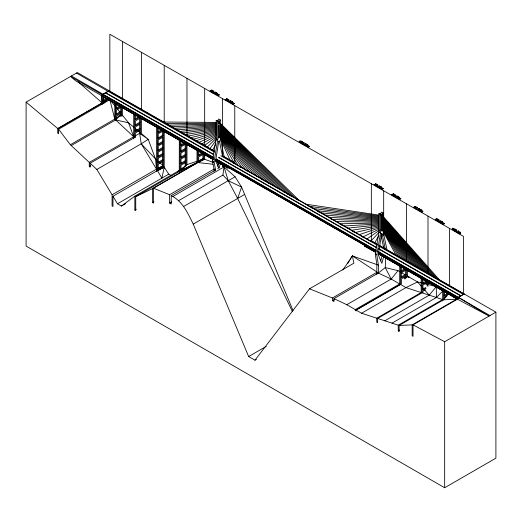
<?xml version="1.0" encoding="UTF-8"?>
<svg xmlns="http://www.w3.org/2000/svg" width="522" height="522" viewBox="0 0 522 522"><rect width="100%" height="100%" fill="white"/><g stroke="black" fill="none" stroke-linecap="round" stroke-linejoin="round"><path stroke-width="0.78" d="M456.013 230.62L456.476 230.006M454.349 229.36L454.682 230.868M456.959 231.677L456.809 231.957A0.698 0.405 60 0 1 456.515 231.996C454.342 230.313 457.494 228.401 456.946 231.683M452.952 228.473A0.652 0.378 60 0 0 452.62 228.127L452.209 228.29L452.437 229.608L452.463 228.414M452.437 228.629L452.946 228.721M452.959 228.714L453.24 230.072L453.37 228.806M218.711 141.416L219.344 141.051M381.523 234.469L382.111 233.947L385.256 248.726L383.677 247.833L381.067 235.526M455.301 229.967C454.264 227.122 454.799 232.949 455.314 229.961M385.745 257.522L385.256 267.584L391.2 279.068L405.966 287.596L443.55 299.817L457.461 299.191L489.068 316.091L458.342 297.331L377.915 251.363M292.464 311.621L237.64 198.471L228.258 180.703L222.92 175.072L224.023 166.949L222.444 166.042L222.685 164.508M454.342 229.367L454.434 229.014M365.1 244.374L364.95 245.314L228.382 167.255L228.532 166.316L228.532 167.17L365.1 245.229L365.1 244.374L216.186 159.21M214.033 171.366L214.033 169.076L212.454 160.972L216.186 138.93L216.186 120.445L218.711 121.9L218.711 123.355M214.033 169.076L215.612 169.983L214.033 169.076L169.624 194.719L169.624 203.104L171.203 204.011L171.203 195.626L215.612 169.983L214.033 161.872L217.765 139.831L217.765 120.628L218.711 118.99L220.291 119.89L220.291 138.369L224.023 156.104M218.738 141.273L215.612 160.959L227.944 168.006L228.832 167.497L228.832 166.146L227.944 166.655L227.944 168.006M376.845 274.37L376.845 264.426L375.266 253.933L378.998 232.003L378.998 213.518L381.523 214.953L381.843 216.597L382.156 214.594L383.102 212.95L381.523 212.056L380.577 213.7L380.577 232.89L376.845 254.821L378.424 265.313L378.424 272.98L334.015 298.617L334.015 301.579L332.436 300.685L332.436 297.99L376.845 272.347L391.2 279.068L398.025 270.677L405.085 274.755M458.218 298.643L457.513 299.158L378.424 253.907L381.549 234.319M133.691 138.872L133.691 114.135L134.572 114.644L134.572 137.593L90.162 163.236L96.831 169.461L112.086 194.784L112.086 205.962L112.974 206.471L112.974 196.252L157.383 170.616L164.215 167.138L161.905 178.119L141.24 143.824L139.635 133.338L139.635 130.272M380.688 260.935L382.182 255.623M383.761 256.517L381.843 263.342L378.424 255.154L379.794 254.364M218.757 137.958L219.344 137.443L219.188 124.595L218.711 125.195L218.757 137.965M219.305 123.212L219.344 121.535L220.291 119.89M217.674 166.374L219.031 162.003M217.602 168.319L219.031 168.012L220.617 162.903M237.64 198.471L241.582 187.085L235.089 176.762L224.023 166.949L222.444 166.042M213.459 158.375L70.509 76.493L75.762 80.871L213.25 159.354M103.134 96.413L103.01 103.617L102.123 103.102L57.714 128.745M456.698 298.499L456.574 299.23L412.165 324.873L399.141 325.454L399.141 331.463L398.253 330.961L398.253 325.167L442.663 299.53M212.774 150.14L215.743 143.804M463.399 294.408L458.342 297.331L457.461 299.191L413.046 324.834L413.046 336.305L412.165 335.796L412.165 324.873M219.305 123.199L218.711 123.368M374.548 243.278L378.809 235.494M454.421 229.021L454.949 228.897L455.478 229.7M347.678 263.506L349.388 260.739M350.242 259.356L352.376 255.897L376.806 264.576M342.863 270.018L352.376 255.897L378.424 272.98L385.256 267.584L398.025 270.677M210.04 148.581L216.428 139.779M405.614 276.928L404.158 278.494L405.046 279.009L406.501 277.436L406.501 275.936L401.438 278.852L401.438 284.066M171.203 195.626C182.693 201.251 187.861 213.276 193.231 224.114L248.655 356.539L254.977 360.187L309.5 288.823L353.909 263.186L352.376 255.897M384.825 320.802L429.234 295.165L436.294 286.578L428.882 284.744L428.882 282.298M457.618 232.916L457.344 232.14L457.559 232.832M399.141 325.454L443.55 299.817L448.431 294.023L444.431 296.333L444.431 291.224M370.777 241.242L379.37 231.977M107.545 99.382L103.891 103.102L103.891 101.901L108.322 99.343M392.009 323.138L436.418 297.501L442.676 291.172M207.306 147.015L216.428 138.043M71.246 145.56L115.656 119.923L121.058 114.723M228.832 166.988L228.231 167.379L364.8 245.438M177.35 171.901L179.261 170.479L134.852 196.122L134.852 210.027L135.733 210.536L135.733 196.631L180.142 170.994L186.974 164.606L196.911 161.278M159.164 169.154L157.383 170.616L157.442 127.649M112.974 196.252L117.496 203.756L121.456 206.046L134.852 196.122M204.572 145.455L216.141 136.868M181.121 169.102L186.086 165.435L186.086 162.296L181.03 165.22L181.03 170.329L180.142 169.826M116.289 118.005L120.712 114.833L120.712 113.294M366.959 238.945L379.54 230.228M103.643 101.849L105.535 100.563M96.831 169.461L141.24 143.824L148.228 139.289L155.615 159.301L156.496 169.141L112.086 194.784M197.022 150.271L196.964 162.981L152.554 188.625L152.554 202.627L153.435 203.13L153.435 188.201L201.153 160.567M71.397 75.977L103.01 94.234L108.067 91.311L214.47 152.13M201.838 143.889L216.604 135.348M379.559 245.47L495.9 312.149L495.9 458.166L444.659 487.75L26.1 246.097L26.1 102.129L77.341 72.551L214.124 150.91M108.954 90.802L102.123 94.743L102.123 104.589M108.191 91.383L108.824 91.017L214.398 151.36M103.643 100.518L107.434 98.325M108.322 98.834L103.891 101.385L103.891 96.975M108.954 100.185L58.601 129.254L58.601 133.71L57.714 133.201L57.714 128.516L102.123 102.873L101.229 95.219M114.827 103.291L114.768 119.094L134.572 137.593M115.597 103.865L114.768 103.323L115.597 103.865L115.597 119.956M116.289 108.034L120.08 105.842M120.908 106.39L116.484 108.941L116.484 103.865M116.289 114.057L120.712 111.499L120.712 107.212M121.541 112.047L116.484 114.964L116.484 109.966L121.541 107.043L121.541 112.047L120.712 111.499M58.601 129.254L70.359 144.738L114.768 119.094L110.038 100.452M135.205 118.846L139.002 116.654M139.883 117.163L135.459 119.721L135.459 115.369M135.205 124.941L139.635 122.383L140.516 122.898L140.516 117.933L135.459 120.856L135.459 125.815L140.516 122.898M135.205 131.035L139.635 128.484L140.516 128.993L140.516 123.916L135.459 126.839L135.459 131.909L140.516 128.993M90.162 163.236L90.162 167.125L89.282 166.616L89.282 162.407L133.691 136.771L128.556 122.8L122.481 115.297L120.432 116.419M135.205 135.89L139.635 133.338L148.228 139.289L141.403 133.567L141.403 118.585M156.496 127.172L156.496 171.536M89.282 166.616L90.671 165.813M158.016 131.883L161.807 129.691M162.694 130.2L158.27 132.758L158.27 127.681M158.016 137.978L162.44 135.42L163.327 135.935L163.327 130.859L158.27 133.782L158.27 138.852L163.327 135.935M158.016 144.072L162.44 141.521L163.327 142.03L163.327 136.953L158.27 139.876L158.27 144.946L163.327 142.03M158.016 150.166L162.44 147.615L163.327 148.124L163.327 143.054L158.27 145.971L158.27 151.047L163.327 148.124M179.314 140.15L179.261 172.025M180.142 140.686L180.142 170.994L196.964 162.981M158.016 156.267L162.44 153.709L163.327 154.218L163.327 149.148L158.27 152.065L158.27 157.142L163.327 154.218M180.775 144.927L184.573 142.734M185.454 143.243L181.03 145.801L181.03 140.686M158.016 162.362L162.44 159.804L163.327 160.319L163.327 155.243L158.27 158.166L158.27 163.236L163.327 160.319M180.775 151.06L185.206 148.502L186.086 149.011L186.086 143.902L181.03 146.819L181.03 151.928L186.086 149.011M157.866 168.541L162.44 165.905L163.327 166.414L163.327 161.337L158.27 164.26L158.27 169.337L163.327 166.414M180.775 157.194L185.206 154.636L186.086 155.145L186.086 150.036L181.03 152.953L181.03 158.062L186.086 155.145M158.27 170.355L163.327 167.588M197.845 150.806L197.845 162.557L212.924 164.247M180.775 163.327L185.206 160.769L186.086 161.278L186.086 156.163L181.03 159.086L181.03 164.195L186.086 161.278M198.477 155.047L202.275 152.855M203.156 153.364L198.732 155.915L198.732 150.806M117.496 203.756L168.73 174.172L171.379 175.699M180.775 169.461L183.94 167.634M181.03 170.329L182.928 169.232M198.477 161.181L202.908 158.623L203.789 159.132L203.789 154.016L198.732 156.939L198.732 162.048L203.789 159.132M121.456 206.046L125.691 203.606M215.612 160.959L228.003 167.973M134.852 210.027L136.242 209.224M152.554 202.627L153.944 201.818M172.782 196.533L224.023 166.949L228.258 180.703L241.582 187.085L293.005 310.492M233.889 163.223L234.769 162.714L234.769 105.659M215.553 159.575L228.068 166.733L228.701 166.368L228.701 167.386L228.068 167.751L215.553 160.6M234.013 163.301L234.646 162.936L222.124 155.778M169.624 203.104L171.738 201.883M178.511 200.709L222.92 175.072M183.848 206.347L235.089 176.762M193.231 224.114L244.466 194.53M365.393 244.205L364.513 244.714L364.513 246.064L375.696 252.309M370.457 241.281L371.338 240.772L376.819 243.904M370.581 241.36L371.214 240.994L377.471 244.57M364.513 246.064L375.768 252.159M384.492 249.307L385.125 248.942M332.436 300.685L334.55 299.465M399.728 266.044L399.669 284.81L355.26 310.453L355.26 309.598L399.669 283.961M400.609 266.553L400.557 284.47L356.148 310.114L356.148 310.962L355.26 310.453M248.655 356.539L266.2 346.406M401.19 270.82L404.981 268.634M405.868 269.143L401.438 271.701L401.438 266.592M334.015 298.617L346.784 304.711L391.2 279.068M254.977 360.187L256.387 359.371M401.19 276.954L405.614 274.402L406.501 274.911L406.501 269.802L401.438 272.719L401.438 277.834L406.501 274.911M408.837 277.547L408.837 276.817L407.382 276.928L407.382 269.757M421.169 278.396L421.169 292.535L376.753 318.179L361.557 313.239L356.148 310.114M361.557 313.239L405.966 287.596L417.528 281.939L421.267 282.865M422.109 278.872L422.05 292.829L377.641 318.466L377.641 322.661L376.753 322.159L376.753 318.179M422.683 283.146L426.481 280.953M427.361 281.462L422.937 284.014L422.937 278.905M422.683 289.279L425.848 287.452M426.096 288.327L422.937 290.147L422.937 285.038L427.994 282.115L427.994 286.5M425.463 289.71L422.937 291.172L422.937 292.698M443.602 291.191L443.55 299.817M444.183 295.459L447.974 293.273M446.754 296.02L444.431 297.357L444.431 298.767M398.253 330.961L399.65 330.152M464.286 293.899L457.461 297.84L457.461 299.191L378.548 253.725L457.585 299.008M378.424 252.668L457.585 297.912L458.218 297.599M458.218 297.547L379.181 252.374L378.548 252.739L378.548 253.653L457.585 298.936L458.218 298.571M413.046 324.834L444.659 341.734L495.9 312.149M180.142 170.994L197.342 162.251M158.838 167.986L162.688 166.074M197.845 162.557L204.676 159.288L213.505 162.479M135.733 196.631L152.554 188.625M363.162 236.779L379.318 229.073M453.292 228.525L452.959 228.466M199.104 142.323L216.532 134.291M196.363 140.764L216.48 133.286M198.438 160.763L203.025 159.223M359.371 234.606L379.233 227.951M193.629 139.198L216.434 132.307M456.026 230.62L456.606 231.735L456.463 230.013M190.895 137.638L216.395 131.355M355.58 232.44L379.168 226.9M188.161 136.072L216.362 130.415M185.427 134.513L216.336 129.495M351.782 230.274L379.116 225.895M182.693 132.947L216.31 128.588M179.959 131.387L216.291 127.681M347.991 228.101L379.129 224.923M177.226 129.821L216.317 126.787M174.492 128.262L216.297 125.9M344.2 225.935L379.089 223.977M171.758 126.696L216.284 125.019M169.024 125.136L216.271 124.145M340.403 223.768L379.102 223.051M166.29 123.57L216.291 123.27M163.549 122.011L216.278 122.402M336.612 221.596L379.116 222.137M332.814 219.429L379.089 221.237M329.023 217.263L379.102 220.349M325.232 215.097L379.109 219.462M453.174 228.519L453.429 228.584A0.672 0.385 60 0 1 453.762 228.93L454.036 230.541M321.435 212.924L379.122 218.587M317.644 210.757L379.096 217.713M313.846 208.591L379.109 216.845M310.055 206.418L379.116 215.984M306.264 204.252L379.122 215.123M408.837 276.817L407.003 276.125L407.891 276.634M115.656 119.923L128.556 122.8L133.939 127.309M425.006 283.785L427.25 284.34M377.641 318.466L398.253 325.167M217.185 163.81L218.653 164.339M453.357 228.806L453.768 229.249M309.5 288.823L332.436 297.99M153.435 188.201L169.624 194.719M456.398 231.931L456.522 231.99A0.698 0.405 60 0 0 456.822 231.951M380.577 213.7L382.156 214.594M381.099 217.282L382.156 217.876L382.156 230.515L381.68 231.109L381.523 218.242L382.156 217.876M378.998 232.003L380.577 232.89M382.156 234.11L381.099 233.517L382.143 234.019M375.768 252.087L364.637 245.81L364.637 244.792L365.269 244.427L376.401 250.782M375.266 253.933L376.845 254.821M376.845 264.426L378.424 265.313M217.765 120.628L219.344 121.535M216.186 138.93L217.765 139.831M219.305 140.894L222.444 155.667L234.769 162.714M379.559 245.764L464.162 294.121L463.529 294.48L378.926 246.13M220.291 137.534L234.182 163.053L370.75 241.112M220.799 155.745L377.413 245.262M239.435 166.551L240.851 167.36M245.803 170.192L247.219 171.04M261.372 179.092L262.788 179.901M264.908 181.114L266.324 181.956M267.74 182.733L269.156 183.542M283.309 191.626L284.718 192.435M286.846 193.649L288.261 194.497M289.677 195.267L291.087 196.076M296.046 198.908L298.166 200.122M308.783 206.19L310.192 207.032M311.608 207.808L313.024 208.617M317.976 211.449L320.103 212.663M330.713 218.725L332.129 219.573M339.913 223.984L342.041 225.197M352.65 231.266L354.066 232.114M361.85 236.525L363.971 237.738M105.698 92.681L213.896 154.466M218.848 157.298L376.545 247.435M378.665 248.648L461.03 295.778M213.681 154.708L105.379 92.864M218.633 157.54L376.479 247.761M378.607 248.974L460.717 295.909M103.01 94.234L213.511 157.39M216.31 158.988L375.827 250.168M213.387 157.611L102.88 94.449L102.253 94.815L102.253 95.839M249.346 178.713L250.762 179.522M271.283 191.254L272.699 192.063M293.22 203.789L294.636 204.598M315.157 216.33L316.573 217.139M334.263 227.246L335.679 228.055M337.095 228.864L338.51 229.673M356.2 239.787L357.616 240.596M359.025 241.405L360.441 242.215M457.461 297.664L458.342 298.173L458.342 297.331L489.956 315.582M230.822 168.319L232.238 169.128M234.365 170.342L236.486 171.555M237.901 172.364L240.733 173.983M242.854 175.196L244.27 176.005M245.686 176.814L247.806 178.028M249.222 178.837L251.343 180.051M252.759 180.86L254.175 181.669M256.302 182.883L258.423 184.096M259.839 184.899L261.959 186.113M264.791 187.731L266.207 188.54M267.623 189.349L269.743 190.563M271.159 191.372L273.28 192.585M274.696 193.394L276.112 194.204M278.233 195.417L280.36 196.631M281.776 197.44L283.896 198.654M286.728 200.272L288.144 201.081M289.553 201.89L291.681 203.104M293.096 203.913L295.217 205.126M296.633 205.936L298.049 206.745M300.17 207.958L302.29 209.172M303.706 209.981L305.833 211.188M307.249 211.997L310.075 213.615M311.49 214.425L313.618 215.638M315.027 216.447L317.154 217.661M318.57 218.47L319.986 219.279M322.107 220.493L324.227 221.706M325.643 222.516L327.77 223.729M329.18 224.538L332.012 226.156M333.428 226.966L339.091 230.202M340.507 231.011L341.917 231.82M344.044 233.034L346.164 234.248M347.58 235.057L349.701 236.264M351.117 237.073L353.949 238.691M355.365 239.5L357.485 240.714M358.901 241.523L361.022 242.737M362.438 243.546L376.336 251.473M457.461 298.173L457.924 298.44M215.364 160.561L228.068 167.823M102.181 96.061L213.387 159.621L102.123 96.094M212.454 160.972L214.033 161.872M459.027 232.655L458.433 232.323L458.44 231.344L459.014 232.662M459.882 233.399C462.101 235.298 458.799 229.171 459.654 233.027L459.889 233.915M454.042 230.535L453.775 229.249M380.577 214.412L381.523 214.953M378.998 213.518L379.944 214.066M216.186 120.445L217.132 120.993M217.765 121.352L218.711 121.9M76.453 73.06L108.067 91.311M437.684 287.381L439.074 288.19M440.464 288.992L442.552 290.193M407.382 276.079L417.528 281.939L421.254 286.147M405.105 277.215L405.992 277.73M346.784 304.711L355.26 309.598M454.747 230.959L455.073 231.155A0.698 0.405 60 0 0 455.36 231.122L455.484 229.693M422.794 211.123L422.931 211.495L421.828 212.16L422.605 211.26L421.026 211.704L421.835 210.823L419.995 211.103L421.528 210.542A0.672 0.385 0 0 1 421.991 210.666L422.331 211.012A0.652 0.378 0 0 1 422.794 211.123M103.01 103.617L78.026 81.778M26.1 102.129L57.714 128.516M156.802 160.293L141.24 143.824M157.99 161.285L162.733 165.259M135.733 128.817L139.922 132.327M453.031 296L456.574 299.23M70.359 144.738L89.282 162.407M220.291 123.322L298.675 199.913M220.291 124.164L294.878 197.747M220.291 124.999L291.087 195.58M220.291 125.835L287.296 193.408M220.291 126.67L283.498 191.241M220.291 127.505L279.707 189.075M220.291 128.34L275.916 186.909M220.291 129.175L272.119 184.736M220.291 130.011L268.328 182.57M220.291 130.846L264.53 180.403M383.102 216.382L439.185 279.551M422.318 287.348L429.234 295.165M383.102 217.217L436.783 278.18M383.102 218.052L434.382 276.804M220.291 131.688L260.739 178.23M383.102 218.894L431.981 275.433M383.102 219.729L429.573 274.057M383.102 220.565L427.172 272.686M220.291 132.523L256.948 176.064M383.102 221.4L424.771 271.31M383.102 222.235L422.37 269.939M383.102 223.07L419.962 268.569M220.291 133.358L253.15 173.898M110.351 100.302L114.951 105.992M115.975 107.251L120.067 112.308M383.102 223.905L417.561 267.192M383.102 224.741L415.16 265.822M220.291 134.193L249.359 171.725M383.102 225.576L412.758 264.445M383.102 226.417L410.357 263.075M220.291 135.028L245.562 169.559M383.102 227.253L407.95 261.698M383.102 228.088L405.548 260.328M220.291 135.864L241.771 167.392M383.102 228.923L403.147 258.951M164.215 167.138L168.73 174.172M383.102 229.758L400.746 257.581M220.291 136.699L237.98 165.22M383.102 230.593L398.345 256.204M383.102 212.95L383.102 231.429L395.937 254.834M216.082 161.931L219.031 168.012M220.291 138.369L230.391 160.887M383.102 231.429L386.835 249.053M234.182 163.053L234.332 163.81M436.294 286.578L436.418 297.501M463.399 293.762L463.399 236.335L109.835 34.25L109.835 91.304M459.889 233.399L459.882 233.921M458.342 297.331L458.342 298.173M457.585 297.912L457.585 298.923M453.24 229.06L453.24 230.072M449.494 228.388L449.494 285.443M444.659 341.734L444.659 487.75M442.663 289.384L442.663 300.979M427.994 216.101L427.994 273.156M427.107 282.343L427.107 285.991M407.95 276.308L407.95 277.032M406.501 203.815L406.501 260.87M405.614 270.018L405.614 274.402M383.677 190.765L383.677 235.866M383.677 246.24L383.677 247.826M371.338 183.718L371.338 240.772M228.068 166.733L228.068 167.751M222.444 98.612L222.444 155.667M204.676 88.459L204.676 145.514M204.676 154.629L204.676 159.288M202.908 154.244L202.908 158.623M186.974 78.339L186.974 135.394M186.974 144.705L186.974 164.606M185.206 144.124L185.206 148.502M185.206 150.258L185.206 154.636M185.206 156.391L185.206 160.769M185.206 161.794L185.206 166.172M164.215 65.328L164.215 122.383M164.215 130.97L164.215 168.645M162.44 131.074L162.44 135.42M162.44 137.169L162.44 141.521M162.44 143.263L162.44 147.615M162.44 149.364L162.44 153.709M162.44 155.458L162.44 159.804M162.44 161.552L162.44 165.905M141.403 52.291L141.403 109.346M140.516 134.037L140.516 130.017L135.459 132.934L135.459 137.762M139.635 118.135L139.635 122.383M139.635 124.132L139.635 128.484M122.481 41.479L122.481 98.534M122.429 107.173L122.429 116.034M121.541 115.923L121.541 113.065L116.484 115.988L116.484 119.558M417.593 207.723L417.548 207.873A0.666 0.385 0 0 1 417.261 208.069C414.801 209.955 415.238 206.255 417.593 207.723M439.093 220.01L439.048 220.16A0.666 0.385 0 0 1 438.754 220.356C436.301 222.242 436.731 218.542 439.093 220.01M216.115 92.583L215.997 92.818A0.79 0.457 0 0 1 215.632 92.981L213.85 93.014L214.549 93.666L213.315 92.955L215.769 92.655L214.979 92.107A0.692 0.398 0 0 1 215.423 92.1L216.115 92.583M304.195 142.917L304.078 143.159A0.79 0.457 0 0 1 303.719 143.322L301.938 143.348L302.63 144.007L301.403 143.296L303.856 142.995L303.067 142.447A0.692 0.398 0 0 1 303.504 142.434L304.195 142.917M395.454 195.078L395.343 195.313A0.79 0.457 0 0 1 394.978 195.482L393.197 195.509L393.895 196.161L392.661 195.45L395.115 195.156L394.325 194.608A0.692 0.398 0 0 1 394.762 194.595L395.454 195.078M397.627 196.331L397.516 196.566A0.79 0.457 0 0 1 397.151 196.735L395.369 196.761L396.067 197.42L394.834 196.703L397.288 196.409L396.498 195.861A0.692 0.398 0 0 1 396.935 195.848L397.627 196.331M217.204 93.36C215.305 95.487 215.162 92.498 217.204 93.36M230.802 101.124C228.904 103.252 228.76 100.263 230.802 101.124M232.251 101.96C230.378 104.08 230.235 101.098 232.251 101.96M306.016 144.111C304.137 146.238 304 143.25 306.016 144.111M307.465 144.953C305.566 147.08 305.422 144.092 307.465 144.953M379.703 186.23C377.83 188.351 377.68 185.362 379.703 186.23M381.151 187.065C379.253 189.192 379.109 186.21 381.151 187.065M398.723 197.107C396.857 199.221 396.694 196.246 398.723 197.107M419.447 208.944C417.548 211.077 417.404 208.089 419.447 208.944M420.902 209.779C419.022 211.906 418.879 208.917 420.902 209.779M440.946 221.23C439.048 223.364 438.898 220.375 440.946 221.23M442.395 222.065C440.496 224.199 440.353 221.211 442.395 222.065M416.549 208.187L415.466 208.18L416.549 208.187M438.043 220.473L436.966 220.467L438.043 220.473M217.504 93.366L216.33 94.247L215.253 94.097A0.698 0.405 0 0 1 215.136 93.823L216.578 92.955L217.504 93.366M231.102 101.131L229.928 102.012L228.851 101.862A0.698 0.405 0 0 1 228.734 101.588L230.176 100.72L231.102 101.131M232.551 101.966L231.376 102.847L230.3 102.697A0.698 0.405 0 0 1 230.189 102.423L231.624 101.555L232.551 101.966M306.316 144.124L305.142 145.005L304.065 144.855A0.698 0.405 0 0 1 303.948 144.581L305.383 143.713L306.316 144.124M307.765 144.959L306.59 145.84L305.514 145.69A0.698 0.405 0 0 1 305.396 145.416L306.832 144.548L307.765 144.959M380.003 186.237L378.828 187.117L377.752 186.967A0.698 0.405 0 0 1 377.634 186.693L379.076 185.825L380.003 186.237M381.452 187.072L380.277 187.953L379.2 187.803A0.698 0.405 0 0 1 379.083 187.528L380.525 186.661L381.452 187.072M399.023 197.12L397.849 197.995L396.772 197.851A0.698 0.405 0 0 1 396.655 197.57L398.097 196.703L399.023 197.12M419.747 208.957L418.572 209.837L417.496 209.687A0.698 0.405 0 0 1 417.385 209.407L418.82 208.546L419.747 208.957M421.195 209.792L420.021 210.673L418.944 210.523A0.698 0.405 0 0 1 418.833 210.249L420.269 209.381L421.195 209.792M441.247 221.243L440.072 222.124L438.995 221.974A0.698 0.405 0 0 1 438.878 221.693L440.314 220.832L441.247 221.243M442.695 222.078L441.521 222.959L440.444 222.809A0.698 0.405 0 0 1 440.327 222.535L441.762 221.667L442.695 222.078M226.45 99.526L225.7 99.806L225.171 99.271A0.776 0.45 0 0 0 225.067 99.526L226.117 100.002L227.396 99.252A0.666 0.385 0 0 0 227.442 98.939L226.992 98.638A0.731 0.418 0 0 0 226.457 98.619C228.121 99.363 226.15 98.926 226.45 99.526M301.664 142.513L300.907 142.8L300.385 142.265A0.776 0.45 0 0 0 300.28 142.519L301.331 142.989L302.603 142.245A0.666 0.385 0 0 0 302.656 141.932L302.205 141.632A0.731 0.418 0 0 0 301.664 141.606C303.132 142.186 301.638 142.043 301.664 142.513M375.351 184.631L374.594 184.912L374.072 184.383A0.776 0.45 0 0 0 373.967 184.631L375.018 185.108L376.297 184.357A0.666 0.385 0 0 0 376.342 184.044L375.892 183.744A0.731 0.418 0 0 0 375.357 183.724C376.819 184.305 375.331 184.155 375.351 184.631M211.86 90.88L211.456 91.298A0.933 0.542 0 0 1 211.005 91.396L210.092 91.089A0.763 0.444 0 0 1 210.02 90.835L211.325 91.102L211.482 90.737L210.647 90.397L211.782 89.947L212.708 90.482L211.142 90.41L211.86 90.88M227.52 99.911C228.421 101.124 229.047 98.808 227.52 99.911M376.421 185.016C377.315 186.237 377.948 183.914 376.421 185.016M213.27 91.728L212.598 92.218L211.567 91.924A0.835 0.483 0 0 1 211.56 91.598L212.793 90.9L213.87 91.148A0.666 0.385 0 0 1 213.903 91.448L213.244 91.043L212.35 91.291A0.75 0.431 0 0 1 212.904 91.343L213.27 91.728M415.512 207.319L414.84 207.808L413.809 207.508A0.835 0.483 0 0 1 413.809 207.182L415.036 206.49L416.112 206.738A0.666 0.385 0 0 1 416.145 207.032L415.492 206.627L414.592 206.875A0.75 0.431 0 0 1 415.153 206.927L415.512 207.319M437.012 219.605L436.333 220.095L435.309 219.801A0.835 0.483 0 0 1 435.302 219.468L436.529 218.777L437.612 219.025A0.666 0.385 0 0 1 437.645 219.318L436.986 218.914L436.092 219.162A0.75 0.431 0 0 1 436.646 219.214L437.012 219.605M227.2 99.859L228.049 100.413A1.618 0.933 0 0 1 227.572 100.602L226.541 100.237A0.652 0.378 0 0 0 226.574 100.524L226.966 100.753A0.816 0.47 0 0 0 227.488 100.805L228.923 99.97A0.848 0.489 0 0 0 228.675 99.578L227.2 99.859M376.101 184.964L376.949 185.519A1.618 0.933 0 0 1 376.473 185.715L375.442 185.343A0.652 0.378 0 0 0 375.475 185.636L375.866 185.858A0.816 0.47 0 0 0 376.382 185.91L377.824 185.075A0.848 0.489 0 0 0 377.576 184.684L376.101 184.964M219.299 94.945L218.137 95.741L218.848 94.789L217.335 95.278L218.144 94.397L216.304 94.684L217.837 94.123A0.672 0.385 0 0 1 218.3 94.241L218.633 94.586A0.652 0.378 0 0 1 219.103 94.704L219.299 94.945M234.345 103.545L233.184 104.341L233.96 103.434L232.381 103.878L233.19 102.997L231.35 103.284L232.884 102.723A0.672 0.385 0 0 1 233.347 102.841L233.68 103.186A0.652 0.378 0 0 1 234.15 103.304L234.345 103.545M309.559 146.538L308.391 147.334L309.174 146.428L307.595 146.871L308.398 145.99L306.564 146.277L308.091 145.716A0.672 0.385 0 0 1 308.561 145.834L308.893 146.18A0.652 0.378 0 0 1 309.357 146.297L309.559 146.538M383.246 188.651L382.084 189.447L382.861 188.54L381.282 188.984L382.091 188.103L380.251 188.39L381.784 187.829A0.672 0.385 0 0 1 382.248 187.946L382.58 188.292A0.652 0.378 0 0 1 383.044 188.409L383.246 188.651M400.818 198.693L399.656 199.489L400.367 198.536L398.854 199.026L399.663 198.151L397.823 198.432L399.356 197.871A0.672 0.385 0 0 1 399.819 197.988L400.152 198.334A0.652 0.378 0 0 1 400.615 198.451L400.818 198.693M444.49 223.651L443.322 224.447L444.039 223.494L442.526 223.99L443.328 223.109L441.495 223.39L443.021 222.829A0.672 0.385 0 0 1 443.491 222.953L443.824 223.299A0.652 0.378 0 0 1 444.287 223.409L444.49 223.651M212.95 91.709C211.684 92.949 211.775 90.613 212.95 91.709M415.192 207.299C413.926 208.539 414.018 206.197 415.192 207.299M436.692 219.586C435.394 220.832 435.537 218.483 436.692 219.586M417.287 207.697L416.439 207.684L417.287 207.697M438.787 219.984L437.932 219.971L438.787 219.984M212.454 92.772L213.263 92.629L212.454 92.772M227.501 101.372L228.31 101.229L227.501 101.372M302.714 144.366L303.523 144.222L302.714 144.366M376.401 186.478L377.21 186.334L376.401 186.478M393.973 196.526L394.782 196.376L393.973 196.526M416.151 209.198L416.954 209.048L416.151 209.198M437.645 221.485L438.454 221.335L437.645 221.485M299.113 141.214L299.713 141.801L299.491 142.193L301.357 141.116L299.113 141.214M300.763 141.194L299.922 141.684L299.334 141.345L300.763 141.194M393.099 193.577L393.79 194.23L391.513 194.791L394.306 194.275L393.099 193.577M382.156 216.049L380.577 215.162L382.156 216.049M382.156 230.515L381.099 229.921L382.156 230.515M219.344 122.996L218.294 122.389L219.344 123.003M219.344 137.436L218.294 136.836L219.344 137.443M458.401 230.9L457.951 232.049L458.205 232.949L458.44 232.558L459.249 233.027L458.401 230.9M460.476 233.491L459.882 233.158L459.889 232.186L460.469 233.497"/></g></svg>
